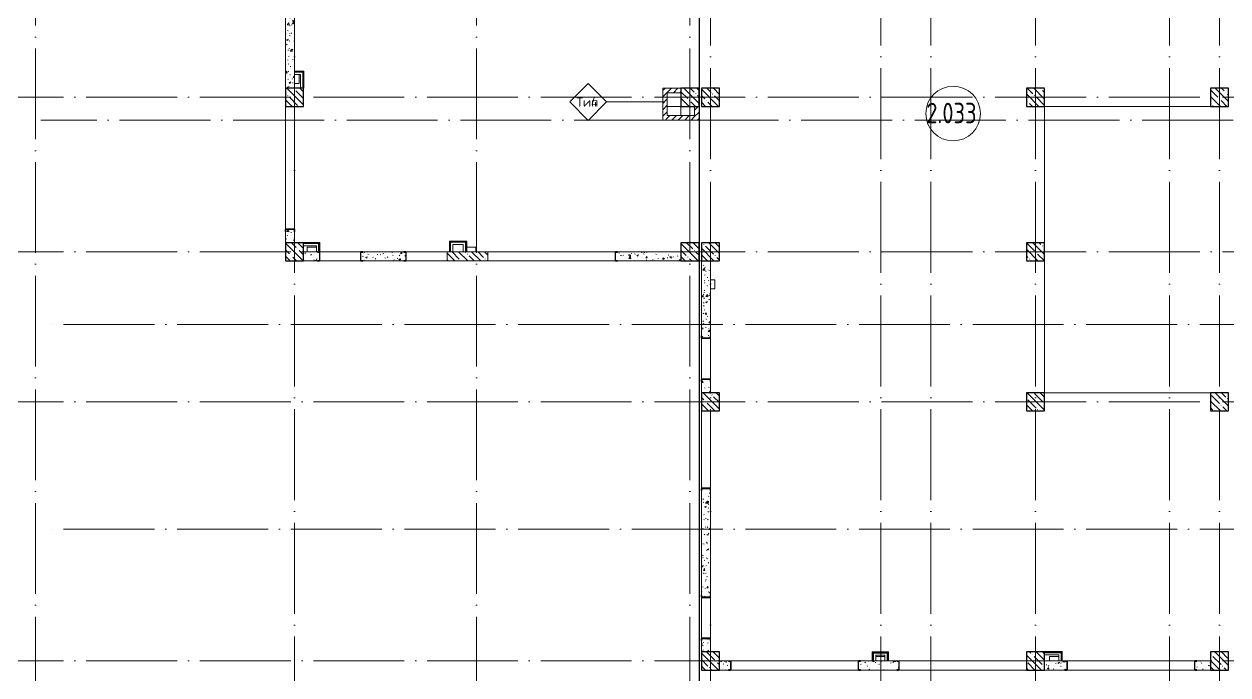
# Model space of a CAD drawing. Header units: millimetres. Extents: x -592259 to 288321, y -552984 to 293768.
# Drawn here: x 127659 to 154144, y -111066 to -96750 of the extents above; entities that cross this region are included whole.
import ezdxf

# ---------------------------------------------------------------- set-up
doc = ezdxf.new("R2010")
doc.units = ezdxf.units.MM
doc.linetypes.add('ADSK_Линия сетки', pattern=[2500, 2000, -250, 0, -250])
for name, color, linetype, lineweight in [('A-AREA-____-IDEN', 250, 'Continuous', 9), ('A-FLOR-____-OTLN', 250, 'Continuous', 9), ('A-WALL-____-IDEN', 250, 'Continuous', 9), ('A-WALL-____-MCUT', 250, 'Continuous', 13), ('A-WALL-____-PATT', 250, 'Continuous', 13), ('A-WALL-FNSH-MCUT', 250, 'Continuous', 13), ('I-WALL-____-OTLN', 250, 'Continuous', 9), ('S-COLS-____-MCUT', 250, 'Continuous', 25), ('S-COLS-____-OTLN', 250, 'Continuous', 9), ('S-GRID-____-OTLN', 250, 'Continuous', 9)]:
    doc.layers.add(name, color=color, linetype=linetype, lineweight=lineweight)
doc.styles.add('ISOCPEUR', font='isocpeur.ttf', dxfattribs={"width": 0.8, "height": 100})
doc.styles.add('ISOCPEUR_3', font='isocpeur.ttf', dxfattribs={"height": 250})
pattern_1 = [(135, (28708.77, -120984.93), (-142.5612, -142.5612), []), (135, (28851.33, -120984.93), (-142.5612, -142.5612), [252.016, -50.403, 3.353, -47.05])]
pattern_2 = [(50, (28708.77, -120984.93), (364.3679, -31.8783), [38.1, -419.1]), (355, (28708.77, -120984.93), (-70.4859, 382.1133), [30.48, -335.28]), (100.451, (28739.14, -120987.6), (293.885, 350.2334), [32.38, -356.18]), (46.184, (28708.77, -120883.33), (542.1585, -84.0858), [57.15, -628.65]), (96.636, (28753.95, -120890.34), (474.805, 494.8554), [48.57, -534.27]), (351.184, (28708.8, -120883.33), (474.8102, 494.85), [45.72, -502.92]), (21, (28759.57, -120908.73), (303.2285, -204.53046), [38.1, -419.1]), (326, (28759.57, -120908.73), (123.6039, 368.376), [30.48, -335.28]), (71.451, (28784.84, -120925.78), (426.8341, 163.8427), [32.38, -356.18]), (37.5, (28708.77, -120984.93), (6.17665, 169.11015), [16.764, -314.452, 16.764, -323.596, -336.55]), (37.5, (28708.77, -120984.93), (6.17665, 169.11015), [-671.576, 16.764, -319.786]), (7.5, (28708.77, -120984.93), (133.63888, 200.3615), [16.764, -177.292, 16.764, -306.832, -128.27]), (7.5, (28708.77, -120984.93), (133.63888, 200.3615), [-517.652, 16.764, -111.506]), (327.5, (28595.49, -120984.93), (271.18182, -11.45836), [16.764, -110.236, 16.764, -379.476, -525.78]), (327.5, (28595.49, -120984.93), (271.18182, -11.45836), [-523.24, 16.764, -509.016]), (317.5, (28544.7, -120984.93), (296.2585, 50.85285), [16.764, -148.336, 16.764, -246.38, -373.38]), (317.5, (28544.7, -120984.93), (296.2585, 50.85285), [-428.244, 16.764, -356.616])]
pattern_3 = [(45, (28708.77, -120984.93), (-70.71068, 70.71068), [])]

# ---------------------------------------------------------------- blocks, each defined once
blk = doc.blocks.new('BSC_Колонна _Прямоугольная - 400x400-V8-АР1_Кладочный план 2 этажа С2и3')
at = {"layer": 'S-COLS-____-OTLN', "lineweight": 5}
h = blk.add_hatch(dxfattribs=at)
h.set_pattern_fill('FP_43', color=256, style=0, pattern_type=2)
h.set_pattern_definition([(135, (-104900, -22625), (-142.5612, -142.5612), []), (135, (-104757.44, -22625), (-142.5612, -142.5612), [252.016, -50.403, 3.353, -47.05])])
h.paths.add_polyline_path([(200, -200), (200, 200), (-200, 200), (-200, -200)])
at = {"layer": 'S-COLS-____-MCUT'}
for p, q in [((200, 200), (-200, 200)), ((-200, 200), (-200, -200)), ((200, -200), (200, 200)), ((-200, -200), (200, -200))]:
    blk.add_line(p, q, dxfattribs=at)
blk = doc.blocks.new('BSC_Колонна _Прямоугольная - 400x400-V9-АР1_Кладочный план 2 этажа С2и3')
at = {"layer": 'S-COLS-____-OTLN', "lineweight": 5}
h = blk.add_hatch(dxfattribs=at)
h.set_pattern_fill('FP_44', color=256, style=0, pattern_type=2)
h.set_pattern_definition([(135, (-104900, -19225), (-142.56192, -142.56192), []), (135, (-104757.44, -19225), (-142.56192, -142.56192), [252.016, -50.403, 3.353, -47.05])])
h.paths.add_polyline_path([(-200, -200), (200, -200), (200, 200), (-200, 200)])
at = {"layer": 'S-COLS-____-MCUT'}
for p, q in [((200, 200), (-200, 200)), ((-200, 200), (-200, -200)), ((200, -200), (200, 200)), ((-200, -200), (200, -200))]:
    blk.add_line(p, q, dxfattribs=at)
blk = doc.blocks.new('BSC_Колонна _Прямоугольная - 400x400-V10-АР1_Кладочный план 2 этажа С2и3')
at = {"layer": 'S-COLS-____-OTLN', "lineweight": 5}
h = blk.add_hatch(dxfattribs=at)
h.set_pattern_fill('FP_45', color=256, style=0, pattern_type=2)
h.set_pattern_definition([(135, (-113600, -19225), (-142.56192, -142.56192), []), (135, (-113457.44, -19225), (-142.56192, -142.56192), [252.016, -50.403, 3.353, -47.05])])
h.paths.add_polyline_path([(-200, -200), (200, -200), (200, 200), (-200, 200)])
at = {"layer": 'S-COLS-____-MCUT'}
for p, q in [((200, 200), (-200, 200)), ((-200, 200), (-200, -200)), ((200, -200), (200, 200)), ((-200, -200), (200, -200))]:
    blk.add_line(p, q, dxfattribs=at)
blk = doc.blocks.new('BSC_Колонна _Прямоугольная - 400x400-V19-АР1_Кладочный план 2 этажа С2и3')
at = {"layer": 'S-COLS-____-OTLN', "lineweight": 5}
h = blk.add_hatch(dxfattribs=at)
h.set_pattern_fill('FP_59', color=256, style=0, pattern_type=2)
h.set_pattern_definition([(135, (-114050, -22625), (-142.5612, -142.5612), []), (135, (-113907.44, -22625), (-142.5612, -142.5612), [252.016, -50.403, 3.353, -47.05])])
h.paths.add_polyline_path([(200, -200), (200, 200), (-200, 200), (-200, -200)])
at = {"layer": 'S-COLS-____-MCUT'}
for p, q in [((200, 200), (-200, 200)), ((-200, 200), (-200, -200)), ((200, -200), (200, 200)), ((-200, -200), (200, -200))]:
    blk.add_line(p, q, dxfattribs=at)
blk = doc.blocks.new('BSC_Колонна _Прямоугольная - 400x400-V23-АР1_Кладочный план 2 этажа С2и3')
at = {"layer": 'S-COLS-____-OTLN', "lineweight": 5}
h = blk.add_hatch(dxfattribs=at)
h.set_pattern_fill('FP_63', color=256, style=0, pattern_type=2)
h.set_pattern_definition([(135, (-114050, -10225), (-142.56192, -142.56192), []), (135, (-113907.44, -10225), (-142.56192, -142.56192), [252.016, -50.403, 3.353, -47.05])])
h.paths.add_polyline_path([(200, -200), (200, 200), (-200, 200), (-200, -200)])
at = {"layer": 'S-COLS-____-MCUT'}
for p, q in [((200, 200), (-200, 200)), ((-200, 200), (-200, -200)), ((200, -200), (200, 200)), ((-200, -200), (200, -200))]:
    blk.add_line(p, q, dxfattribs=at)
blk = doc.blocks.new('BSC_Колонна _Прямоугольная - 400x400-V24-АР1_Кладочный план 2 этажа С2и3')
at = {"layer": 'S-COLS-____-OTLN', "lineweight": 5}
h = blk.add_hatch(dxfattribs=at)
h.set_pattern_fill('FP_64', color=256, style=0, pattern_type=2)
h.set_pattern_definition([(135, (-121200, -10225), (-142.56192, -142.56192), []), (135, (-121057.44, -10225), (-142.56192, -142.56192), [252.016, -50.403, 3.353, -47.05])])
h.paths.add_polyline_path([(200, -200), (200, 200), (-200, 200), (-200, -200), (90, -200)])
at = {"layer": 'S-COLS-____-MCUT'}
for p, q in [((200, 200), (-200, 200)), ((-200, 200), (-200, -200)), ((200, -200), (200, 200)), ((-200, -200), (200, -200))]:
    blk.add_line(p, q, dxfattribs=at)
blk = doc.blocks.new('BSC_Колонна _Прямоугольная - 400x400-V35-АР1_Кладочный план 2 этажа С2и3')
at = {"layer": 'S-COLS-____-OTLN', "lineweight": 5}
h = blk.add_hatch(dxfattribs=at)
h.set_pattern_fill('FP_77', color=256, style=0, pattern_type=2)
h.set_pattern_definition([(135, (-125250, -22625), (-142.5612, -142.5612), []), (135, (-125107.44, -22625), (-142.5612, -142.5612), [252.016, -50.403, 3.353, -47.05])])
h.paths.add_polyline_path([(200, -200), (200, 200), (-200, 200), (-200, -200)])
at = {"layer": 'S-COLS-____-MCUT'}
for p, q in [((200, 200), (-200, 200)), ((-200, 200), (-200, -200)), ((200, -200), (200, 200)), ((-200, -200), (200, -200))]:
    blk.add_line(p, q, dxfattribs=at)
blk = doc.blocks.new('BSC_Колонна _Прямоугольная - 400x400-V38-АР1_Кладочный план 2 этажа С2и3')
at = {"layer": 'S-COLS-____-OTLN', "lineweight": 5}
h = blk.add_hatch(dxfattribs=at)
h.set_pattern_fill('FP_80', color=256, style=0, pattern_type=2)
h.set_pattern_definition([(135, (-125250, -15925), (-142.56192, -142.56192), []), (135, (-125107.44, -15925), (-142.56192, -142.56192), [252.016, -50.403, 3.353, -47.05])])
h.paths.add_polyline_path([(200, -200), (200, 200), (-200, 200), (-200, -200)])
at = {"layer": 'S-COLS-____-MCUT'}
for p, q in [((200, 200), (-200, 200)), ((-200, 200), (-200, -200)), ((200, -200), (200, 200)), ((-200, -200), (200, -200))]:
    blk.add_line(p, q, dxfattribs=at)
blk = doc.blocks.new('BSC_Колонна _Прямоугольная - 400x400-V39-АР1_Кладочный план 2 этажа С2и3')
at = {"layer": 'S-COLS-____-OTLN', "lineweight": 5}
h = blk.add_hatch(dxfattribs=at)
h.set_pattern_fill('FP_81', color=256, style=0, pattern_type=2)
h.set_pattern_definition([(135, (-125250, -10225), (-142.56192, -142.56192), []), (135, (-125107.44, -10225), (-142.56192, -142.56192), [252.016, -50.403, 3.353, -47.05])])
h.paths.add_polyline_path([(200, -200), (200, 200), (-200, 200), (-200, -200)])
at = {"layer": 'S-COLS-____-MCUT'}
for p, q in [((200, 200), (-200, 200)), ((-200, 200), (-200, -200)), ((200, -200), (200, 200)), ((-200, -200), (200, -200))]:
    blk.add_line(p, q, dxfattribs=at)
blk = doc.blocks.new('ADSK_КолоннаНесущая_Швеллер_Гнутый_ГОСТ 8278-83 - 200х50х4_таб_1 2-38569602-АР1_Кладочный план 2 этажа С2и3')
at = {"layer": 'S-COLS-____-MCUT'}
for p, q in [((-10.1, 90), (-10.1, -90)), ((-6.1, -90), (-6.1, 90)), ((39.9, 100), (-0.1, 100)), ((-0.1, 96), (39.9, 96)), ((39.9, 96), (39.9, 100)), ((39.9, -96), (-0.1, -96)), ((-0.1, -100), (39.9, -100)), ((39.9, -100), (39.9, -96))]:
    blk.add_line(p, q, dxfattribs=at)
for centre, radius, start, end in [((-0.1, 90), 10, 90, 180), ((-0.1, 90), 6, 90, 180), ((-0.1, -90), 10, 180, 270), ((-0.1, -90), 6, 180, 270)]:
    blk.add_arc(centre, radius, start, end, dxfattribs=at)
blk = doc.blocks.new('AAR_СКБ_Марка_Помещения_мал - Номер-28977439-АР1_Кладочный план 2 этажа С2и3')
at = {"layer": 'A-AREA-____-IDEN'}
blk.add_circle((-0.03, 0), 3, dxfattribs=at)
blk = doc.blocks.new('ADSK_Марка_Стена - Типоразмер_ADSK_Марка-30564887-АР1_Кладочный план 2 этажа С2и3')
at = {"layer": 'A-WALL-____-IDEN'}
for p, q in [((-0.16, 4.37), (-4.21, 0.31)), ((3.9, 0.31), (-0.16, 4.37)), ((-4.21, 0.31), (-0.16, -3.74)), ((-0.16, -3.74), (3.9, 0.31))]:
    blk.add_line(p, q, dxfattribs=at)

msp = doc.modelspace()

# ---------------------------------------------------------------- hatches: boundary and pattern name
at = {"layer": 'A-WALL-____-PATT', "lineweight": 15}
h = msp.add_hatch(dxfattribs=at)
h.set_pattern_fill('FP_83', color=256, style=0, pattern_type=2)
h.set_pattern_definition(pattern_2)
h.paths.add_polyline_path([(133408.7728, -101559.9347), (133608.7728, -101559.9347), (133608.7728, -101259.9342), (133408.7728, -101259.9342)])
h.paths.add_polyline_path([(133608.7728, -98159.9347), (133608.7728, -94759.8745), (133408.7728, -94759.8745), (133408.7728, -98159.9347)])
h = msp.add_hatch(dxfattribs=at)
h.set_pattern_fill('FP_16', color=94, style=0, pattern_type=2)
h.set_pattern_definition(pattern_3)
h.paths.add_polyline_path([(141808.7722, -98259.9342), (142108.7722, -98259.9342), (142108.7722, -98159.9342), (141708.7722, -98159.9342), (141708.7722, -98259.9342)])
h = msp.add_hatch(dxfattribs=at)
h.set_pattern_fill('FP_16', color=94, style=0, pattern_type=2)
h.set_pattern_definition(pattern_3)
h.paths.add_polyline_path([(141808.7722, -98859.9342), (141808.7722, -98259.9342), (141708.7722, -98259.9342), (141708.7722, -98859.9342)])
h = msp.add_hatch(dxfattribs=at)
h.set_pattern_fill('FP_16', color=94, style=0, pattern_type=2)
h.set_pattern_definition(pattern_3)
h.paths.add_polyline_path([(142163.7468, -98859.9342), (142408.7722, -98859.9342), (142408.7722, -98759.9342), (141808.7722, -98759.9342), (141808.7722, -98859.9342)])
h = msp.add_hatch(dxfattribs=at)
h.set_pattern_fill('FP_16', color=94, style=0, pattern_type=2)
h.set_pattern_definition(pattern_3)
h.paths.add_polyline_path([(142508.7722, -98859.9342), (142508.7722, -98559.9342), (142408.7722, -98559.9342), (142408.7722, -98859.9342)])
h = msp.add_hatch(dxfattribs=at)
h.set_pattern_fill('FP_83', color=256, style=0, pattern_type=2)
h.set_pattern_definition(pattern_2)
h.paths.add_polyline_path([(136063.7722, -101959.9342), (136063.7722, -101759.9342), (135063.7722, -101759.9342), (135063.7722, -101959.9342)])
h.paths.add_polyline_path([(134163.7722, -101959.9342), (134163.7722, -101759.9342), (133808.7728, -101759.9342), (133808.7728, -101959.9342)])
h = msp.add_hatch(dxfattribs=at)
h.set_pattern_fill('FP_40', color=256, style=0, pattern_type=2)
h.set_pattern_definition(pattern_1)
h.paths.add_polyline_path([(137863.7503, -101959.9938), (137863.7503, -101759.9938), (136963.7503, -101759.9938), (136963.7503, -101959.9938)])
h = msp.add_hatch(dxfattribs=at)
h.set_pattern_fill('FP_83', color=256, style=0, pattern_type=2)
h.set_pattern_definition(pattern_2)
h.paths.add_polyline_path([(140663.7722, -101959.9342), (142108.7503, -101959.9342), (142108.7503, -101759.9342), (140663.7722, -101759.9342)])
h = msp.add_hatch(dxfattribs=at)
h.set_pattern_fill('FP_83', color=256, style=0, pattern_type=2)
h.set_pattern_definition(pattern_2)
h.paths.add_polyline_path([(142758.7728, -104859.9347), (142758.7728, -104559.9342), (142558.7728, -104559.9342), (142558.7728, -104859.9347)])
h.paths.add_polyline_path([(142558.7728, -103659.9342), (142758.7728, -103659.9342), (142758.7728, -101959.9347), (142558.7728, -101959.9347)])
h = msp.add_hatch(dxfattribs=at)
h.set_pattern_fill('FP_83', color=256, style=0, pattern_type=2)
h.set_pattern_definition(pattern_2)
h.paths.add_polyline_path([(142758.7728, -110559.9347), (142758.7728, -110259.9347), (142558.7728, -110259.9347), (142558.7728, -110559.9347)])
h.paths.add_polyline_path([(142758.7728, -109359.9347), (142758.7728, -106959.9342), (142558.7728, -106959.9342), (142558.7728, -109359.9347)])
h = msp.add_hatch(dxfattribs=at)
h.set_pattern_fill('FP_83', color=256, style=0, pattern_type=2)
h.set_pattern_definition(pattern_2)
h.paths.add_polyline_path([(146908.7722, -110959.9342), (146908.7722, -110759.9342), (146008.7734, -110759.9342), (146008.7734, -110959.9342), (146437.1653, -110959.9342)])
h.paths.add_polyline_path([(142958.7722, -110959.9342), (143208.7734, -110959.9342), (143208.7734, -110759.9342), (142958.7722, -110759.9342), (142958.7722, -110959.9166)])
h = msp.add_hatch(dxfattribs=at)
h.set_pattern_fill('FP_83', color=256, style=0, pattern_type=2)
h.set_pattern_definition(pattern_2)
h.paths.add_polyline_path([(153559.5296, -110959.9342), (153758.7503, -110959.9342), (153758.7503, -110759.9342), (153408.7503, -110759.9342), (153408.7503, -110959.9342)])
h.paths.add_polyline_path([(150108.7722, -110959.9342), (150608.7503, -110959.9342), (150608.7503, -110759.9342), (150108.7722, -110759.9429), (150108.7722, -110914.5416)])
at = {"layer": 'S-COLS-____-OTLN', "lineweight": 5}
h = msp.add_hatch(dxfattribs=at)
h.set_pattern_fill('FP_40', color=256, style=0, pattern_type=2)
h.set_pattern_definition(pattern_1)
h.paths.add_polyline_path([(142163.7468, -98559.9347), (142508.7722, -98559.9347), (142508.7722, -98159.9347), (142108.7722, -98159.9347), (142108.7722, -98559.9347)])
h = msp.add_hatch(dxfattribs=at)
h.set_pattern_fill('FP_40', color=256, style=0, pattern_type=2)
h.set_pattern_definition(pattern_1)
h.paths.add_polyline_path([(149708.7722, -98559.9347), (150108.7722, -98559.9347), (150108.7722, -98159.9347), (149708.7722, -98159.9347)])
h = msp.add_hatch(dxfattribs=at)
h.set_pattern_fill('FP_40', color=256, style=0, pattern_type=2)
h.set_pattern_definition(pattern_1)
h.paths.add_polyline_path([(142558.7722, -101959.9347), (142958.7722, -101959.9347), (142958.7722, -101559.9347), (142558.7722, -101559.9347)])
h = msp.add_hatch(dxfattribs=at)
h.set_pattern_fill('FP_40', color=256, style=0, pattern_type=2)
h.set_pattern_definition(pattern_1)
h.paths.add_polyline_path([(149708.7722, -101959.9347), (150108.7722, -101959.9347), (150108.7722, -101559.9347), (149708.7722, -101559.9347)])
h = msp.add_hatch(dxfattribs=at)
h.set_pattern_fill('FP_40', color=256, style=0, pattern_type=2)
h.set_pattern_definition(pattern_1)
h.paths.add_polyline_path([(142558.7722, -105259.9347), (142958.7722, -105259.9347), (142958.7722, -104859.9347), (142558.7722, -104859.9347)])
h = msp.add_hatch(dxfattribs=at)
h.set_pattern_fill('FP_40', color=256, style=0, pattern_type=2)
h.set_pattern_definition(pattern_1)
h.paths.add_polyline_path([(149708.7722, -105259.9347), (150108.7722, -105259.9347), (150108.7722, -104859.9347), (149708.7722, -104859.9347)])

# ---------------------------------------------------------------- linework, layer by layer
at = {"color": 1}
msp.add_lwpolyline([(190155.0591, -52485.6421), (142508.7722, -52485.6421), (142508.7722, -125419.5315), (190155.0591, -125419.5315)], close=True, dxfattribs=at)
at = {"layer": 'A-FLOR-____-OTLN'}
for p, q in [((133609.0386, -98059.9342), (133609.0386, -97859.9342)), ((133709.0386, -97859.9342), (133709.0386, -98059.9342)), ((133709.0386, -98059.9342), (133609.0386, -98059.9342)), ((141808.7725, -98559.9342), (142108.7722, -98559.9342)), ((142108.7725, -98559.9347), (142108.7725, -98759.9342)), ((150108.7722, -98559.9342), (153758.7722, -98559.9342)), ((150108.7722, -101559.9347), (150108.7722, -98559.9347)), ((133888.7722, -101759.9342), (133888.7722, -101659.9342)), ((133888.7722, -101659.9342), (134088.7722, -101659.9342)), ((137398.772, -101659.9342), (137598.772, -101659.9342)), ((137398.772, -101759.9342), (137398.772, -101659.9342)), ((137598.772, -101659.9342), (137598.772, -101759.9342)), ((137598.772, -101759.9342), (137398.772, -101759.9342)), ((142508.7722, -101959.9342), (142558.7722, -101959.9342)), ((150108.7722, -104859.9342), (150108.7722, -101959.9347)), ((142758.7728, -102374.9347), (142858.7728, -102374.9347)), ((142858.7728, -102374.9347), (142858.7728, -102574.9347)), ((142858.7728, -102574.9347), (142758.7728, -102574.9347)), ((153758.7722, -104859.9342), (150108.7722, -104859.9342)), ((146396.8351, -110659.8092), (146596.8351, -110659.8092)), ((150221.8351, -110759.8092), (150221.8351, -110659.8092)), ((150221.8351, -110659.8092), (150421.8351, -110659.8092)), ((146596.8351, -110759.8092), (146396.8351, -110759.8092)), ((150421.8351, -110759.8092), (150221.8351, -110759.8092))]:
    msp.add_line(p, q, dxfattribs=at)
at = {"layer": 'A-WALL-____-IDEN'}
msp.add_line((141758.7722, -98463.5391), (140473.1472, -98463.5391), dxfattribs=at)
at = {"layer": 'A-WALL-____-MCUT', "color": 7, "lineweight": 15}
for p, q in [((133408.7728, -94759.8745), (133408.7728, -98159.9347)), ((133608.7728, -98159.9347), (133608.7728, -94759.8745)), ((133608.7728, -101259.9342), (133408.7728, -101259.9342)), ((133408.7728, -101259.9342), (133408.7728, -101559.9347)), ((133608.7728, -101559.9347), (133608.7728, -101259.9342)), ((134163.7722, -101759.9342), (133808.7728, -101759.9342)), ((133808.7728, -101959.9342), (134163.7722, -101959.9342)), ((134163.7722, -101959.9342), (134163.7722, -101759.9342)), ((136063.7722, -101759.9342), (135063.7722, -101759.9342)), ((135063.7722, -101759.9342), (135063.7722, -101959.9342)), ((135063.7722, -101959.9342), (136063.7722, -101959.9342)), ((136063.7722, -101959.9342), (136063.7722, -101759.9342)), ((137863.7503, -101759.9938), (136963.7503, -101759.9938)), ((136963.7503, -101759.9938), (136963.7503, -101959.9938)), ((136963.7503, -101959.9938), (137863.7503, -101959.9938)), ((137863.7503, -101959.9938), (137863.7503, -101759.9938)), ((142108.7503, -101759.9342), (140663.7722, -101759.9342)), ((140663.7722, -101759.9342), (140663.7722, -101959.9342)), ((140663.7722, -101959.9342), (142108.7503, -101959.9342)), ((142758.7728, -101959.9347), (142558.7728, -101959.9347)), ((142558.7728, -101959.9347), (142558.7728, -103659.9342)), ((142758.7728, -103659.9342), (142758.7728, -101959.9347)), ((142558.7728, -103659.9342), (142758.7728, -103659.9342)), ((142758.7728, -104559.9342), (142558.7728, -104559.9342)), ((142558.7728, -104559.9342), (142558.7728, -104859.9347)), ((142758.7728, -104859.9347), (142758.7728, -104559.9342)), ((142558.7728, -104859.9347), (142758.7728, -104859.9347)), ((142758.7728, -106959.9342), (142558.7728, -106959.9342)), ((142558.7728, -106959.9342), (142558.7728, -109359.9347)), ((142758.7728, -109359.9347), (142758.7728, -106959.9342)), ((142558.7728, -109359.9347), (142758.7728, -109359.9347)), ((142758.7728, -110259.9347), (142558.7728, -110259.9347)), ((142558.7728, -110259.9347), (142558.7728, -110559.9347)), ((142758.7728, -110559.9347), (142758.7728, -110259.9347)), ((146318.8351, -110556.9779), (146318.8351, -110739.9938)), ((146674.8351, -110556.9779), (146318.8351, -110556.9779)), ((146321.8351, -110739.9938), (146321.8351, -110559.9779)), ((146321.8351, -110559.9779), (146671.8351, -110559.9779)), ((146671.8351, -110559.9779), (146671.8351, -110739.9938)), ((146674.8351, -110739.9938), (146674.8351, -110556.9779)), ((150499.8351, -110549.9779), (150108.7503, -110549.9779)), ((150108.7503, -110549.9779), (150108.7503, -110552.9779)), ((150108.7503, -110552.9779), (150496.8351, -110552.9779)), ((150496.8351, -110552.9779), (150496.8351, -110739.8092)), ((150499.8351, -110739.8092), (150499.8351, -110549.9779)), ((143208.7734, -110759.9342), (142958.7722, -110759.9342)), ((142958.7722, -110959.9342), (143208.7734, -110959.9342)), ((143208.7734, -110959.9342), (143208.7734, -110759.9342)), ((146908.7722, -110759.9342), (146008.7734, -110759.9342)), ((146008.7734, -110759.9342), (146008.7734, -110959.9342)), ((146008.7734, -110959.9342), (146908.7722, -110959.9342)), ((146318.8351, -110739.9938), (146321.8351, -110739.9938)), ((146671.8351, -110739.9938), (146674.8351, -110739.9938)), ((146908.7722, -110959.9342), (146908.7722, -110759.9342)), ((150608.7503, -110759.9342), (150108.7722, -110759.9342)), ((150108.7722, -110959.9342), (150608.7503, -110959.9342)), ((150496.8351, -110739.8092), (150499.8351, -110739.8092)), ((150608.7503, -110959.9342), (150608.7503, -110759.9342)), ((153758.7503, -110759.9342), (153408.7503, -110759.9342)), ((153408.7503, -110759.9342), (153408.7503, -110959.9342)), ((153408.7503, -110959.9342), (153758.7503, -110959.9342))]:
    msp.add_line(p, q, dxfattribs=at)
at = {"layer": 'A-WALL-____-MCUT', "color": 42, "lineweight": 15}
for p, q in [((133609.0386, -97797.4342), (133803.2728, -97797.4342)), ((133803.2728, -97797.4342), (133803.2728, -98159.9342)), ((134151.2722, -101565.4347), (133808.7722, -101565.4347)), ((134151.2722, -101759.9342), (134151.2722, -101565.4347)), ((137029.2503, -101535.4342), (137029.2503, -101759.9342)), ((137384.2503, -101535.4342), (137029.2503, -101535.4342)), ((137384.2503, -101759.9342), (137384.2503, -101535.4342)), ((146334.3351, -110572.4779), (146334.3351, -110759.9342)), ((146659.3351, -110572.4779), (146334.3351, -110572.4779)), ((146659.3351, -110572.4779), (146659.3351, -110759.9342)), ((150484.3351, -110565.4779), (150108.7722, -110565.4779)), ((150484.3351, -110565.4779), (150484.3351, -110759.8092))]:
    msp.add_line(p, q, dxfattribs=at)
at = {"layer": 'A-WALL-____-MCUT', "color": 30, "lineweight": 15}
for p, q in [((133609.0386, -97809.9342), (133609.0386, -97859.9342)), ((133609.0386, -97809.9342), (133790.7728, -97809.9342)), ((133609.0386, -97859.9342), (133740.7728, -97859.9342)), ((133740.7728, -97859.9342), (133740.7728, -98159.9342)), ((133790.7728, -97809.9342), (133790.7728, -98159.9342)), ((134138.7722, -101577.9347), (133808.7722, -101577.9347)), ((133808.7722, -101627.9347), (134088.7722, -101627.9347)), ((134088.7722, -101627.9347), (134088.7722, -101759.9342)), ((134138.7722, -101759.9342), (134138.7722, -101577.9347)), ((137041.7503, -101547.9342), (137041.7503, -101759.9342)), ((137371.7503, -101547.9342), (137041.7503, -101547.9342)), ((137091.7503, -101759.9342), (137091.7503, -101597.9342)), ((137091.7503, -101597.9342), (137321.7503, -101597.9342)), ((137321.7503, -101597.9342), (137321.7503, -101759.9342)), ((137371.7503, -101759.9342), (137371.7503, -101547.9342)), ((134088.7722, -101759.9342), (134138.7722, -101759.9342)), ((137041.7503, -101759.9342), (137091.7503, -101759.9342)), ((137321.7503, -101759.9342), (137371.7503, -101759.9342)), ((146346.8351, -110584.9779), (146346.8351, -110759.9342)), ((146646.8351, -110584.9779), (146346.8351, -110584.9779)), ((146396.8351, -110759.9342), (146396.8351, -110634.9779)), ((146396.8351, -110634.9779), (146596.8351, -110634.9779)), ((146596.8351, -110634.9779), (146596.8351, -110759.9342)), ((146646.8351, -110584.9779), (146646.8351, -110759.9342)), ((150471.8351, -110577.9779), (150108.7722, -110577.9779)), ((150108.7722, -110627.9779), (150421.8351, -110627.9779)), ((150421.8351, -110627.9779), (150421.8351, -110759.8092)), ((150471.8351, -110577.9779), (150471.8351, -110759.8092)), ((146346.8351, -110759.9342), (146396.8351, -110759.9342)), ((146596.8351, -110759.9342), (146646.8351, -110759.9342)), ((150421.8351, -110759.8092), (150471.8351, -110759.8092))]:
    msp.add_line(p, q, dxfattribs=at)
at = {"layer": 'A-WALL-____-MCUT', "color": 84, "lineweight": 15}
for p, q in [((142108.7722, -98159.9342), (141708.7722, -98159.9342)), ((141708.7722, -98159.9342), (141708.7722, -98859.9342)), ((142108.7722, -98259.9342), (142108.7722, -98159.9342)), ((141808.7722, -98259.9342), (142108.7722, -98259.9342)), ((141808.7722, -98759.9342), (141808.7722, -98259.9342)), ((142408.7722, -98759.9342), (141808.7722, -98759.9342)), ((142508.7722, -98559.9342), (142408.7722, -98559.9342)), ((142408.7722, -98559.9342), (142408.7722, -98759.9342)), ((142508.7722, -98859.9342), (142508.7722, -98559.9342)), ((141708.7722, -98859.9342), (142508.7722, -98859.9342))]:
    msp.add_line(p, q, dxfattribs=at)
at = {"layer": 'A-WALL-FNSH-MCUT', "lineweight": 15}
for p, q in [((133815.7728, -97784.9342), (133609.0386, -97784.9342)), ((133609.0386, -97784.9342), (133609.0386, -97809.9342)), ((133815.7728, -98159.9342), (133815.7728, -97784.9342)), ((133808.7722, -98159.9342), (133815.7728, -98159.9342)), ((134163.7722, -101552.9347), (133808.7722, -101552.9347)), ((133808.7722, -101552.9347), (133808.7722, -101559.9347)), ((134163.7722, -101759.9342), (134163.7722, -101552.9347)), ((137016.7503, -101522.9342), (137016.7503, -101759.9342)), ((137396.7503, -101522.9342), (137016.7503, -101522.9342)), ((137396.7503, -101759.9342), (137396.7503, -101522.9342)), ((134138.7722, -101759.9342), (134163.7722, -101759.9342)), ((137016.7503, -101759.9342), (137041.7503, -101759.9342)), ((137371.7503, -101759.9342), (137396.7503, -101759.9342)), ((150108.7503, -110552.9779), (150108.7503, -110559.9347)), ((146321.8351, -110739.9938), (146321.8351, -110759.9342)), ((146321.8351, -110759.9342), (146346.8351, -110759.9342)), ((146646.8351, -110759.9342), (146671.8351, -110759.9342)), ((146671.8351, -110759.9342), (146671.8351, -110739.9938)), ((150471.8351, -110759.8092), (150496.8351, -110759.8092)), ((150496.8351, -110759.8092), (150496.8351, -110739.8092))]:
    msp.add_line(p, q, dxfattribs=at)
at = {"layer": 'I-WALL-____-OTLN', "lineweight": 15}
for p, q in [((133408.7728, -101259.9342), (133408.7728, -98559.9347)), ((133608.7728, -98559.9347), (133608.7728, -101259.9342)), ((134163.7722, -101759.9342), (135063.7722, -101759.9342)), ((135063.7722, -101959.9342), (134163.7722, -101959.9342)), ((136063.7722, -101759.9342), (136963.7503, -101759.9342)), ((136963.7503, -101959.9342), (136063.7722, -101959.9342)), ((137863.7503, -101759.9342), (140663.7722, -101759.9342)), ((140663.7722, -101959.9342), (137863.7503, -101959.9342)), ((142558.7728, -104559.9342), (142558.7728, -103659.9342)), ((142758.7728, -103659.9342), (142758.7728, -104559.9342)), ((142558.7728, -106959.9342), (142558.7728, -105259.9347)), ((142758.7728, -105259.9347), (142758.7728, -106959.9342)), ((142558.7728, -110259.9347), (142558.7728, -109359.9347)), ((142758.7728, -109359.9347), (142758.7728, -110259.9347)), ((143208.7734, -110759.9342), (146008.7734, -110759.9342)), ((146008.7734, -110959.9342), (143208.7734, -110959.9342)), ((146908.7722, -110759.9342), (149708.7722, -110759.9342)), ((149708.7722, -110959.9342), (146908.7722, -110959.9342)), ((150608.7503, -110759.9342), (153408.7503, -110759.9342)), ((153408.7503, -110959.9342), (150608.7503, -110959.9342))]:
    msp.add_line(p, q, dxfattribs=at)
at = {"layer": 'S-COLS-____-MCUT'}
for p, q in [((142508.7722, -98159.9347), (142108.7722, -98159.9347)), ((142108.7722, -98159.9347), (142108.7722, -98559.9347)), ((142508.7722, -98559.9347), (142508.7722, -98159.9347)), ((150108.7722, -98159.9347), (149708.7722, -98159.9347)), ((149708.7722, -98159.9347), (149708.7722, -98559.9347)), ((150108.7722, -98559.9347), (150108.7722, -98159.9347)), ((142108.7722, -98559.9347), (142508.7722, -98559.9347)), ((149708.7722, -98559.9347), (150108.7722, -98559.9347)), ((142958.7722, -101559.9347), (142558.7722, -101559.9347)), ((142558.7722, -101559.9347), (142558.7722, -101959.9347)), ((142958.7722, -101959.9347), (142958.7722, -101559.9347)), ((150108.7722, -101559.9347), (149708.7722, -101559.9347)), ((149708.7722, -101559.9347), (149708.7722, -101959.9347)), ((150108.7722, -101959.9347), (150108.7722, -101559.9347)), ((142558.7722, -101959.9347), (142958.7722, -101959.9347)), ((149708.7722, -101959.9347), (150108.7722, -101959.9347)), ((142958.7722, -104859.9347), (142558.7722, -104859.9347)), ((142558.7722, -104859.9347), (142558.7722, -105259.9347)), ((142958.7722, -105259.9347), (142958.7722, -104859.9347)), ((150108.7722, -104859.9347), (149708.7722, -104859.9347)), ((149708.7722, -104859.9347), (149708.7722, -105259.9347)), ((150108.7722, -105259.9347), (150108.7722, -104859.9347)), ((142558.7722, -105259.9347), (142958.7722, -105259.9347)), ((149708.7722, -105259.9347), (150108.7722, -105259.9347))]:
    msp.add_line(p, q, dxfattribs=at)
at = {"layer": 'S-GRID-____-OTLN', "linetype": 'ADSK_Линия сетки'}
for p, q in [((127908.7722, -59782.9296), (127908.7722, -124723.7741)), ((133608.7722, -124723.7741), (133608.7722, -59782.9296)), ((137608.7722, -59782.9296), (137608.7722, -124723.7741)), ((142308.7722, -59782.9296), (142308.7722, -123453.7741)), ((146508.7722, -124723.7741), (146508.7722, -59782.9296)), ((147608.7722, -124723.7741), (147608.7722, -59782.9296)), ((149908.7722, -124723.7741), (149908.7722, -59782.9296)), ((152858.7722, -124723.7741), (152858.7722, -59782.9296)), ((153958.7722, -124723.7741), (153958.7722, -59782.9296)), ((142758.7722, -124723.7741), (142758.7722, -61052.9296)), ((94022.7944, -98359.9342), (185529.6518, -98359.9342)), ((184259.6518, -98859.9342), (128028.7722, -98859.9342)), ((94022.7944, -101759.9342), (185529.6518, -101759.9342)), ((185529.6518, -103359.9342), (128028.7722, -103359.9342)), ((94022.7944, -105059.9342), (185529.6518, -105059.9342)), ((185529.6518, -107859.9342), (128028.7722, -107859.9342)), ((94022.7944, -110759.9342), (185529.6518, -110759.9342))]:
    msp.add_line(p, q, dxfattribs=at)

# ---------------------------------------------------------------- block references
at = {"layer": 'A-AREA-____-IDEN', "xscale": 200, "yscale": 200, "zscale": 99.99999999999993}
msp.add_blockref('AAR_СКБ_Марка_Помещения_мал - Номер-28977439-АР1_Кладочный план 2 этажа С2и3', (148103.7936, -98718.4716), dxfattribs=at)
at = {"layer": 'A-WALL-____-IDEN', "xscale": 99.99999999999993, "yscale": 99.99999999999993, "zscale": 99.99999999999993}
msp.add_blockref('ADSK_Марка_Стена - Типоразмер_ADSK_Марка-30564887-АР1_Кладочный план 2 этажа С2и3', (140083.0553, -98494.7891), dxfattribs=at)
at = {"layer": 'S-COLS-____-OTLN'}
for name, p in [('BSC_Колонна _Прямоугольная - 400x400-V8-АР1_Кладочный план 2 этажа С2и3', (133608.7722, -98359.9347)), ('BSC_Колонна _Прямоугольная - 400x400-V19-АР1_Кладочный план 2 этажа С2и3', (142758.7722, -98359.9347)), ('BSC_Колонна _Прямоугольная - 400x400-V35-АР1_Кладочный план 2 этажа С2и3', (153958.7722, -98359.9347)), ('BSC_Колонна _Прямоугольная - 400x400-V9-АР1_Кладочный план 2 этажа С2и3', (133608.7722, -101759.9347)), ('BSC_Колонна _Прямоугольная - 400x400-V10-АР1_Кладочный план 2 этажа С2и3', (142308.7722, -101759.9347)), ('ADSK_КолоннаНесущая_Швеллер_Гнутый_ГОСТ 8278-83 - 200х50х4_таб_1 2-38569602-АР1_Кладочный план 2 этажа С2и3', (135073.8722, -101859.9342)), ('ADSK_КолоннаНесущая_Швеллер_Гнутый_ГОСТ 8278-83 - 200х50х4_таб_1 2-38569602-АР1_Кладочный план 2 этажа С2и3', (140673.8722, -101859.9342)), ('BSC_Колонна _Прямоугольная - 400x400-V38-АР1_Кладочный план 2 этажа С2и3', (153958.7722, -105059.9347)), ('BSC_Колонна _Прямоугольная - 400x400-V23-АР1_Кладочный план 2 этажа С2и3', (142758.7722, -110759.9347)), ('BSC_Колонна _Прямоугольная - 400x400-V24-АР1_Кладочный план 2 этажа С2и3', (149908.7722, -110759.9347)), ('BSC_Колонна _Прямоугольная - 400x400-V39-АР1_Кладочный план 2 этажа С2и3', (153958.7722, -110759.9342)), ('ADSK_КолоннаНесущая_Швеллер_Гнутый_ГОСТ 8278-83 - 200х50х4_таб_1 2-38569602-АР1_Кладочный план 2 этажа С2и3', (146018.8734, -110859.9342)), ('ADSK_КолоннаНесущая_Швеллер_Гнутый_ГОСТ 8278-83 - 200х50х4_таб_1 2-38569602-АР1_Кладочный план 2 этажа С2и3', (153418.8734, -110859.9342))]:
    msp.add_blockref(name, p, dxfattribs=at)
for p, rotation in [((133508.7728, -101270.0342), 269.9999999999649), ((134153.6722, -101859.9938), 180), ((136053.6722, -101859.9938), 180), ((142658.7728, -103649.8342), 89.99999999996523), ((142658.7728, -104570.0342), 269.9999999999649), ((142658.7728, -106970.0342), 269.9999999999649), ((142658.7728, -109349.8347), 89.99999999996523), ((142658.7728, -110270.0347), 269.9999999999649), ((143198.6734, -110859.9938), 180), ((146898.6722, -110859.9938), 180), ((150598.6734, -110859.9938), 180)]:
    msp.add_blockref('ADSK_КолоннаНесущая_Швеллер_Гнутый_ГОСТ 8278-83 - 200х50х4_таб_1 2-38569602-АР1_Кладочный план 2 этажа С2и3', p, dxfattribs=dict(at, rotation=rotation))

# ---------------------------------------------------------------- texts
at = {"layer": 'A-AREA-____-IDEN', "insert": (147508.2762, -98481.5218), "char_height": 450, "width": 654.177, "attachment_point": 1, "style": 'ISOCPEUR'}
msp.add_mtext('2.033', dxfattribs=at)
at = {"layer": 'A-WALL-____-IDEN', "char_height": 200, "attachment_point": 1, "style": 'ISOCPEUR_3'}
for s, insert, width in [('Тип', (139811.6745, -98365.1205), 387.215062), (' 4', (140131.1589, -98365.1205), 246.91975)]:
    msp.add_mtext(s, dxfattribs=dict(at, insert=insert, width=width))

doc.saveas('drawing.dxf')
